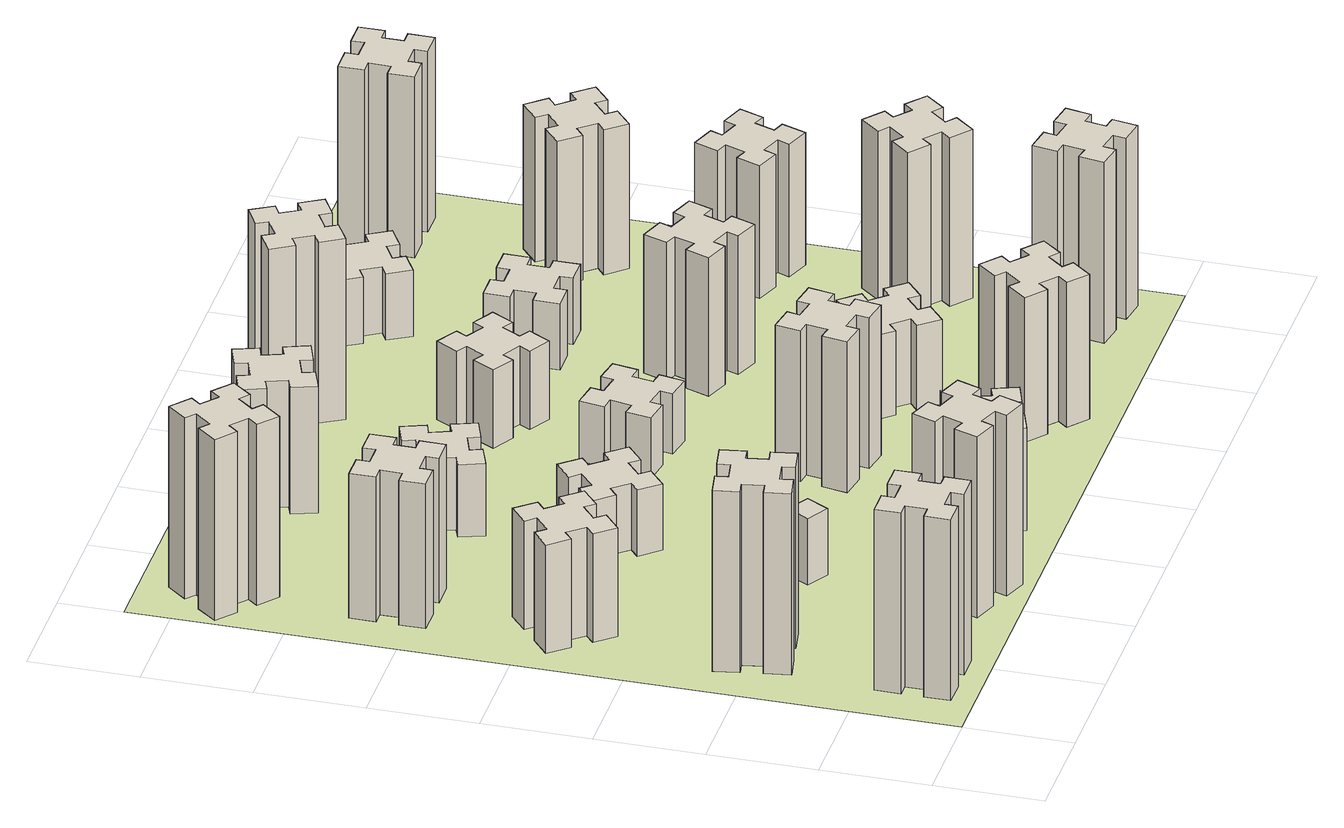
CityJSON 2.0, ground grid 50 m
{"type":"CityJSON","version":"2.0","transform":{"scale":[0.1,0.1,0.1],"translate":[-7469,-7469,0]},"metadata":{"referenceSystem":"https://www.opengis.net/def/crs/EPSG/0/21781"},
"CityObjects":{
"building1":{"type":"Building","attributes":{"class":"1000","function":"1000","usage":"1000","yearOfConstruction":2016,"roofType":"1000","measuredHeight":90,"storeysAboveGround":30,"storeysBelowGround":0},"geometry":[{"type":"Solid","lod":"1","boundaries":[[[[0,1,2,3,4,5,6,7,8,9,10,11,12,13,14,15,16,17,18,19]],[[17,16,20,21]],[[16,15,22,20]],[[15,14,23,22]],[[14,13,24,23]],[[13,12,25,24]],[[12,11,26,25]],[[11,10,27,26]],[[10,9,28,27]],[[9,8,29,28]],[[8,7,30,29]],[[7,6,31,30]],[[6,5,32,31]],[[5,4,33,32]],[[4,3,34,33]],[[3,2,35,34]],[[2,1,36,35]],[[1,0,37,36]],[[0,19,38,37]],[[19,18,39,38]],[[18,17,21,39]],[[24,25,26,27,28,29,30,31,32,33,34,35,36,37,38,39,21,20,22,23]]]]}]},
"building2":{"type":"Building","attributes":{"class":"1000","function":"1000","usage":"1000","yearOfConstruction":2016,"roofType":"1000","measuredHeight":90,"storeysAboveGround":30,"storeysBelowGround":0},"geometry":[{"type":"Solid","lod":"1","boundaries":[[[[40,41,42,43,44,45,46,47,48,49,50,51,52,53,54,55,56,57,58,59]],[[57,56,60,61]],[[56,55,62,60]],[[55,54,63,62]],[[54,53,64,63]],[[53,52,65,64]],[[52,51,66,65]],[[51,50,67,66]],[[50,49,68,67]],[[49,48,69,68]],[[48,47,70,69]],[[47,46,71,70]],[[46,45,72,71]],[[45,44,73,72]],[[44,43,74,73]],[[43,42,75,74]],[[42,41,76,75]],[[41,40,77,76]],[[40,59,78,77]],[[59,58,79,78]],[[58,57,61,79]],[[64,65,66,67,68,69,70,71,72,73,74,75,76,77,78,79,61,60,62,63]]]]}]},
"building3":{"type":"Building","attributes":{"class":"1000","function":"1000","usage":"1000","yearOfConstruction":2016,"roofType":"1000","measuredHeight":54,"storeysAboveGround":30,"storeysBelowGround":0},"geometry":[{"type":"Solid","lod":"1","boundaries":[[[[80,81,82,83,84,85,86,87,88,89,90,91,92,93,94,95,96,97,98,99]],[[97,96,100,101]],[[96,95,102,100]],[[95,94,103,102]],[[94,93,104,103]],[[93,92,105,104]],[[92,91,106,105]],[[91,90,107,106]],[[90,89,108,107]],[[89,88,109,108]],[[88,87,110,109]],[[87,86,111,110]],[[86,85,112,111]],[[85,84,113,112]],[[84,83,114,113]],[[83,82,115,114]],[[82,81,116,115]],[[81,80,117,116]],[[80,99,118,117]],[[99,98,119,118]],[[98,97,101,119]],[[104,105,106,107,108,109,110,111,112,113,114,115,116,117,118,119,101,100,102,103]]]]}]},
"building4":{"type":"Building","attributes":{"class":"1000","function":"1000","usage":"1000","yearOfConstruction":2016,"roofType":"1000","measuredHeight":72,"storeysAboveGround":30,"storeysBelowGround":0},"geometry":[{"type":"Solid","lod":"1","boundaries":[[[[120,121,122,123,124,125,126,127,128,129,130,131,132,133,134,135,136,137,138,139]],[[137,136,140,141]],[[136,135,142,140]],[[135,134,143,142]],[[134,133,144,143]],[[133,132,145,144]],[[132,131,146,145]],[[131,130,147,146]],[[130,129,148,147]],[[129,128,149,148]],[[128,127,150,149]],[[127,126,151,150]],[[126,125,152,151]],[[125,124,153,152]],[[124,123,154,153]],[[123,122,155,154]],[[122,121,156,155]],[[121,120,157,156]],[[120,139,158,157]],[[139,138,159,158]],[[138,137,141,159]],[[144,145,146,147,148,149,150,151,152,153,154,155,156,157,158,159,141,140,142,143]]]]}]},
"building5":{"type":"Building","attributes":{"class":"1000","function":"1000","usage":"1000","yearOfConstruction":2016,"roofType":"1000","measuredHeight":90,"storeysAboveGround":30,"storeysBelowGround":0},"geometry":[{"type":"Solid","lod":"1","boundaries":[[[[160,161,162,163,164,165,166,167,168,169,170,171,172,173,174,175,176,177,178,179]],[[177,176,180,181]],[[176,175,182,180]],[[175,174,183,182]],[[174,173,184,183]],[[173,172,185,184]],[[172,171,186,185]],[[171,170,187,186]],[[170,169,188,187]],[[169,168,189,188]],[[168,167,190,189]],[[167,166,191,190]],[[166,165,192,191]],[[165,164,193,192]],[[164,163,194,193]],[[163,162,195,194]],[[162,161,196,195]],[[161,160,197,196]],[[160,179,198,197]],[[179,178,199,198]],[[178,177,181,199]],[[184,185,186,187,188,189,190,191,192,193,194,195,196,197,198,199,181,180,182,183]]]]}]},
"building6":{"type":"Building","attributes":{"class":"1000","function":"1000","usage":"1000","yearOfConstruction":2016,"roofType":"1000","measuredHeight":90,"storeysAboveGround":30,"storeysBelowGround":0},"geometry":[{"type":"Solid","lod":"1","boundaries":[[[[200,201,202,203,204,205,206,207,208,209,210,211,212,213,214,215,216,217,218,219]],[[217,216,220,221]],[[216,215,222,220]],[[215,214,223,222]],[[214,213,224,223]],[[213,212,225,224]],[[212,211,226,225]],[[211,210,227,226]],[[210,209,228,227]],[[209,208,229,228]],[[208,207,230,229]],[[207,206,231,230]],[[206,205,232,231]],[[205,204,233,232]],[[204,203,234,233]],[[203,202,235,234]],[[202,201,236,235]],[[201,200,237,236]],[[200,219,238,237]],[[219,218,239,238]],[[218,217,221,239]],[[224,225,226,227,228,229,230,231,232,233,234,235,236,237,238,239,221,220,222,223]]]]}]},
"building7":{"type":"Building","attributes":{"class":"1000","function":"1000","usage":"1000","yearOfConstruction":2016,"roofType":"1000","measuredHeight":33,"storeysAboveGround":30,"storeysBelowGround":0},"geometry":[{"type":"Solid","lod":"1","boundaries":[[[[240,241,242,243,244,245,246,247,248,249,250,251,252,253,254,255,256,257,258,259]],[[257,256,260,261]],[[256,255,262,260]],[[255,254,263,262]],[[254,253,264,263]],[[253,252,265,264]],[[252,251,266,265]],[[251,250,267,266]],[[250,249,268,267]],[[249,248,269,268]],[[248,247,270,269]],[[247,246,271,270]],[[246,245,272,271]],[[245,244,273,272]],[[244,243,274,273]],[[243,242,275,274]],[[242,241,276,275]],[[241,240,277,276]],[[240,259,278,277]],[[259,258,279,278]],[[258,257,261,279]],[[264,265,266,267,268,269,270,271,272,273,274,275,276,277,278,279,261,260,262,263]]]]}]},
"building8":{"type":"Building","attributes":{"class":"1000","function":"1000","usage":"1000","yearOfConstruction":2016,"roofType":"1000","measuredHeight":33,"storeysAboveGround":30,"storeysBelowGround":0},"geometry":[{"type":"Solid","lod":"1","boundaries":[[[[280,281,282,283,284,285,286,287,288,289,290,291,292,293,294,295,296,297,298,299]],[[297,296,300,301]],[[296,295,302,300]],[[295,294,303,302]],[[294,293,304,303]],[[293,292,305,304]],[[292,291,306,305]],[[291,290,307,306]],[[290,289,308,307]],[[289,288,309,308]],[[288,287,310,309]],[[287,286,311,310]],[[286,285,312,311]],[[285,284,313,312]],[[284,283,314,313]],[[283,282,315,314]],[[282,281,316,315]],[[281,280,317,316]],[[280,299,318,317]],[[299,298,319,318]],[[298,297,301,319]],[[304,305,306,307,308,309,310,311,312,313,314,315,316,317,318,319,301,300,302,303]]]]}]},
"building9":{"type":"Building","attributes":{"class":"1000","function":"1000","usage":"1000","yearOfConstruction":2016,"roofType":"1000","measuredHeight":51,"storeysAboveGround":30,"storeysBelowGround":0},"geometry":[{"type":"Solid","lod":"1","boundaries":[[[[320,321,322,323,324,325,326,327,328,329,330,331,332,333,334,335,336,337,338,339]],[[337,336,340,341]],[[336,335,342,340]],[[335,334,343,342]],[[334,333,344,343]],[[333,332,345,344]],[[332,331,346,345]],[[331,330,347,346]],[[330,329,348,347]],[[329,328,349,348]],[[328,327,350,349]],[[327,326,351,350]],[[326,325,352,351]],[[325,324,353,352]],[[324,323,354,353]],[[323,322,355,354]],[[322,321,356,355]],[[321,320,357,356]],[[320,339,358,357]],[[339,338,359,358]],[[338,337,341,359]],[[344,345,346,347,348,349,350,351,352,353,354,355,356,357,358,359,341,340,342,343]]]]}]},
"building10":{"type":"Building","attributes":{"class":"1000","function":"1000","usage":"1000","yearOfConstruction":2016,"roofType":"1000","measuredHeight":36,"storeysAboveGround":30,"storeysBelowGround":0},"geometry":[{"type":"Solid","lod":"1","boundaries":[[[[360,361,362,363,364,365,366,367,368,369,370,371,372,373,374,375,376,377,378,379]],[[377,376,380,381]],[[376,375,382,380]],[[375,374,383,382]],[[374,373,384,383]],[[373,372,385,384]],[[372,371,386,385]],[[371,370,387,386]],[[370,369,388,387]],[[369,368,389,388]],[[368,367,390,389]],[[367,366,391,390]],[[366,365,392,391]],[[365,364,393,392]],[[364,363,394,393]],[[363,362,395,394]],[[362,361,396,395]],[[361,360,397,396]],[[360,379,398,397]],[[379,378,399,398]],[[378,377,381,399]],[[384,385,386,387,388,389,390,391,392,393,394,395,396,397,398,399,381,380,382,383]]]]}]},
"building11":{"type":"Building","attributes":{"class":"1000","function":"1000","usage":"1000","yearOfConstruction":2016,"roofType":"1000","measuredHeight":63,"storeysAboveGround":30,"storeysBelowGround":0},"geometry":[{"type":"Solid","lod":"1","boundaries":[[[[400,401,402,403,404,405,406,407,408,409,410,411,412,413,414,415,416,417,418,419]],[[417,416,420,421]],[[416,415,422,420]],[[415,414,423,422]],[[414,413,424,423]],[[413,412,425,424]],[[412,411,426,425]],[[411,410,427,426]],[[410,409,428,427]],[[409,408,429,428]],[[408,407,430,429]],[[407,406,431,430]],[[406,405,432,431]],[[405,404,433,432]],[[404,403,434,433]],[[403,402,435,434]],[[402,401,436,435]],[[401,400,437,436]],[[400,419,438,437]],[[419,418,439,438]],[[418,417,421,439]],[[424,425,426,427,428,429,430,431,432,433,434,435,436,437,438,439,421,420,422,423]]]]}]},
"building12":{"type":"Building","attributes":{"class":"1000","function":"1000","usage":"1000","yearOfConstruction":2016,"roofType":"1000","measuredHeight":75,"storeysAboveGround":30,"storeysBelowGround":0},"geometry":[{"type":"Solid","lod":"1","boundaries":[[[[440,441,442,443,444,445,446,447,448,449,450,451,452,453,454,455,456,457,458,459]],[[457,456,460,461]],[[456,455,462,460]],[[455,454,463,462]],[[454,453,464,463]],[[453,452,465,464]],[[452,451,466,465]],[[451,450,467,466]],[[450,449,468,467]],[[449,448,469,468]],[[448,447,470,469]],[[447,446,471,470]],[[446,445,472,471]],[[445,444,473,472]],[[444,443,474,473]],[[443,442,475,474]],[[442,441,476,475]],[[441,440,477,476]],[[440,459,478,477]],[[459,458,479,478]],[[458,457,461,479]],[[464,465,466,467,468,469,470,471,472,473,474,475,476,477,478,479,461,460,462,463]]]]}]},
"building13":{"type":"Building","attributes":{"class":"1000","function":"1000","usage":"1000","yearOfConstruction":2016,"roofType":"1000","measuredHeight":30,"storeysAboveGround":30,"storeysBelowGround":0},"geometry":[{"type":"Solid","lod":"1","boundaries":[[[[480,481,482,483,484,485,486,487,488,489,490,491,492,493,494,495,496,497,498,499]],[[497,496,500,501]],[[496,495,502,500]],[[495,494,503,502]],[[494,493,504,503]],[[493,492,505,504]],[[492,491,506,505]],[[491,490,507,506]],[[490,489,508,507]],[[489,488,509,508]],[[488,487,510,509]],[[487,486,511,510]],[[486,485,512,511]],[[485,484,513,512]],[[484,483,514,513]],[[483,482,515,514]],[[482,481,516,515]],[[481,480,517,516]],[[480,499,518,517]],[[499,498,519,518]],[[498,497,501,519]],[[504,505,506,507,508,509,510,511,512,513,514,515,516,517,518,519,501,500,502,503]]]]}]},
"building14":{"type":"Building","attributes":{"class":"1000","function":"1000","usage":"1000","yearOfConstruction":2016,"roofType":"1000","measuredHeight":72,"storeysAboveGround":30,"storeysBelowGround":0},"geometry":[{"type":"Solid","lod":"1","boundaries":[[[[520,521,522,523,524,525,526,527,528,529,530,531,532,533,534,535,536,537,538,539]],[[537,536,540,541]],[[536,535,542,540]],[[535,534,543,542]],[[534,533,544,543]],[[533,532,545,544]],[[532,531,546,545]],[[531,530,547,546]],[[530,529,548,547]],[[529,528,549,548]],[[528,527,550,549]],[[527,526,551,550]],[[526,525,552,551]],[[525,524,553,552]],[[524,523,554,553]],[[523,522,555,554]],[[522,521,556,555]],[[521,520,557,556]],[[520,539,558,557]],[[539,538,559,558]],[[538,537,541,559]],[[544,545,546,547,548,549,550,551,552,553,554,555,556,557,558,559,541,540,542,543]]]]}]},
"building15":{"type":"Building","attributes":{"class":"1000","function":"1000","usage":"1000","yearOfConstruction":2016,"roofType":"1000","measuredHeight":39,"storeysAboveGround":30,"storeysBelowGround":0},"geometry":[{"type":"Solid","lod":"1","boundaries":[[[[560,561,562,563,564,565,566,567,568,569,570,571,572,573,574,575,576,577,578,579]],[[577,576,580,581]],[[576,575,582,580]],[[575,574,583,582]],[[574,573,584,583]],[[573,572,585,584]],[[572,571,586,585]],[[571,570,587,586]],[[570,569,588,587]],[[569,568,589,588]],[[568,567,590,589]],[[567,566,591,590]],[[566,565,592,591]],[[565,564,593,592]],[[564,563,594,593]],[[563,562,595,594]],[[562,561,596,595]],[[561,560,597,596]],[[560,579,598,597]],[[579,578,599,598]],[[578,577,581,599]],[[584,585,586,587,588,589,590,591,592,593,594,595,596,597,598,599,581,580,582,583]]]]}]},
"building16":{"type":"Building","attributes":{"class":"1000","function":"1000","usage":"1000","yearOfConstruction":2016,"roofType":"1000","measuredHeight":90,"storeysAboveGround":30,"storeysBelowGround":0},"geometry":[{"type":"Solid","lod":"1","boundaries":[[[[600,601,602,603,604,605,606,607,608,609,610,611,612,613,614,615,616,617,618,619]],[[617,616,620,621]],[[616,615,622,620]],[[615,614,623,622]],[[614,613,624,623]],[[613,612,625,624]],[[612,611,626,625]],[[611,610,627,626]],[[610,609,628,627]],[[609,608,629,628]],[[608,607,630,629]],[[607,606,631,630]],[[606,605,632,631]],[[605,604,633,632]],[[604,603,634,633]],[[603,602,635,634]],[[602,601,636,635]],[[601,600,637,636]],[[600,619,638,637]],[[619,618,639,638]],[[618,617,621,639]],[[624,625,626,627,628,629,630,631,632,633,634,635,636,637,638,639,621,620,622,623]]]]}]},
"building17":{"type":"Building","attributes":{"class":"1000","function":"1000","usage":"1000","yearOfConstruction":2016,"roofType":"1000","measuredHeight":42,"storeysAboveGround":30,"storeysBelowGround":0},"geometry":[{"type":"Solid","lod":"1","boundaries":[[[[640,641,642,643,644,645,646,647,648,649,650,651,652,653,654,655,656,657,658,659]],[[657,656,660,661]],[[656,655,662,660]],[[655,654,663,662]],[[654,653,664,663]],[[653,652,665,664]],[[652,651,666,665]],[[651,650,667,666]],[[650,649,668,667]],[[649,648,669,668]],[[648,647,670,669]],[[647,646,671,670]],[[646,645,672,671]],[[645,644,673,672]],[[644,643,674,673]],[[643,642,675,674]],[[642,641,676,675]],[[641,640,677,676]],[[640,659,678,677]],[[659,658,679,678]],[[658,657,661,679]],[[664,665,666,667,668,669,670,671,672,673,674,675,676,677,678,679,661,660,662,663]]]]}]},
"building18":{"type":"Building","attributes":{"class":"1000","function":"1000","usage":"1000","yearOfConstruction":2016,"roofType":"1000","measuredHeight":69,"storeysAboveGround":30,"storeysBelowGround":0},"geometry":[{"type":"Solid","lod":"1","boundaries":[[[[680,681,682,683,684,685,686,687,688,689,690,691,692,693,694,695,696,697,698,699]],[[697,696,700,701]],[[696,695,702,700]],[[695,694,703,702]],[[694,693,704,703]],[[693,692,705,704]],[[692,691,706,705]],[[691,690,707,706]],[[690,689,708,707]],[[689,688,709,708]],[[688,687,710,709]],[[687,686,711,710]],[[686,685,712,711]],[[685,684,713,712]],[[684,683,714,713]],[[683,682,715,714]],[[682,681,716,715]],[[681,680,717,716]],[[680,699,718,717]],[[699,698,719,718]],[[698,697,701,719]],[[704,705,706,707,708,709,710,711,712,713,714,715,716,717,718,719,701,700,702,703]]]]}]},
"building19":{"type":"Building","attributes":{"class":"1000","function":"1000","usage":"1000","yearOfConstruction":2016,"roofType":"1000","measuredHeight":33,"storeysAboveGround":30,"storeysBelowGround":0},"geometry":[{"type":"Solid","lod":"1","boundaries":[[[[720,721,722,723,724,725,726,727,728,729,730,731,732,733,734,735,736,737,738,739]],[[737,736,740,741]],[[736,735,742,740]],[[735,734,743,742]],[[734,733,744,743]],[[733,732,745,744]],[[732,731,746,745]],[[731,730,747,746]],[[730,729,748,747]],[[729,728,749,748]],[[728,727,750,749]],[[727,726,751,750]],[[726,725,752,751]],[[725,724,753,752]],[[724,723,754,753]],[[723,722,755,754]],[[722,721,756,755]],[[721,720,757,756]],[[720,739,758,757]],[[739,738,759,758]],[[738,737,741,759]],[[744,745,746,747,748,749,750,751,752,753,754,755,756,757,758,759,741,740,742,743]]]]}]},
"building20":{"type":"Building","attributes":{"class":"1000","function":"1000","usage":"1000","yearOfConstruction":2016,"roofType":"1000","measuredHeight":90,"storeysAboveGround":30,"storeysBelowGround":0},"geometry":[{"type":"Solid","lod":"1","boundaries":[[[[760,761,762,763,764,765,766,767,768,769,770,771,772,773,774,775,776,777,778,779]],[[777,776,780,781]],[[776,775,782,780]],[[775,774,783,782]],[[774,773,784,783]],[[773,772,785,784]],[[772,771,786,785]],[[771,770,787,786]],[[770,769,788,787]],[[769,768,789,788]],[[768,767,790,789]],[[767,766,791,790]],[[766,765,792,791]],[[765,764,793,792]],[[764,763,794,793]],[[763,762,795,794]],[[762,761,796,795]],[[761,760,797,796]],[[760,779,798,797]],[[779,778,799,798]],[[778,777,781,799]],[[784,785,786,787,788,789,790,791,792,793,794,795,796,797,798,799,781,780,782,783]]]]}]},
"building21":{"type":"Building","attributes":{"class":"1000","function":"1000","usage":"1000","yearOfConstruction":2016,"roofType":"1000","measuredHeight":33,"storeysAboveGround":30,"storeysBelowGround":0},"geometry":[{"type":"Solid","lod":"1","boundaries":[[[[800,801,802,803,804,805,806,807,808,809,810,811,812,813,814,815,816,817,818,819]],[[817,816,820,821]],[[816,815,822,820]],[[815,814,823,822]],[[814,813,824,823]],[[813,812,825,824]],[[812,811,826,825]],[[811,810,827,826]],[[810,809,828,827]],[[809,808,829,828]],[[808,807,830,829]],[[807,806,831,830]],[[806,805,832,831]],[[805,804,833,832]],[[804,803,834,833]],[[803,802,835,834]],[[802,801,836,835]],[[801,800,837,836]],[[800,819,838,837]],[[819,818,839,838]],[[818,817,821,839]],[[824,825,826,827,828,829,830,831,832,833,834,835,836,837,838,839,821,820,822,823]]]]}]},
"building22":{"type":"Building","attributes":{"class":"1000","function":"1000","usage":"1000","yearOfConstruction":2016,"roofType":"1000","measuredHeight":84,"storeysAboveGround":30,"storeysBelowGround":0},"geometry":[{"type":"Solid","lod":"1","boundaries":[[[[840,841,842,843,844,845,846,847,848,849,850,851,852,853,854,855,856,857,858,859]],[[857,856,860,861]],[[856,855,862,860]],[[855,854,863,862]],[[854,853,864,863]],[[853,852,865,864]],[[852,851,866,865]],[[851,850,867,866]],[[850,849,868,867]],[[849,848,869,868]],[[848,847,870,869]],[[847,846,871,870]],[[846,845,872,871]],[[845,844,873,872]],[[844,843,874,873]],[[843,842,875,874]],[[842,841,876,875]],[[841,840,877,876]],[[840,859,878,877]],[[859,858,879,878]],[[858,857,861,879]],[[864,865,866,867,868,869,870,871,872,873,874,875,876,877,878,879,861,860,862,863]]]]}]},
"building23":{"type":"Building","attributes":{"class":"1000","function":"1000","usage":"1000","yearOfConstruction":2016,"roofType":"1000","measuredHeight":66,"storeysAboveGround":30,"storeysBelowGround":0},"geometry":[{"type":"Solid","lod":"1","boundaries":[[[[880,881,882,883,884,885,886,887,888,889,890,891,892,893,894,895,896,897,898,899]],[[897,896,900,901]],[[896,895,902,900]],[[895,894,903,902]],[[894,893,904,903]],[[893,892,905,904]],[[892,891,906,905]],[[891,890,907,906]],[[890,889,908,907]],[[889,888,909,908]],[[888,887,910,909]],[[887,886,911,910]],[[886,885,912,911]],[[885,884,913,912]],[[884,883,914,913]],[[883,882,915,914]],[[882,881,916,915]],[[881,880,917,916]],[[880,899,918,917]],[[899,898,919,918]],[[898,897,901,919]],[[904,905,906,907,908,909,910,911,912,913,914,915,916,917,918,919,901,900,902,903]]]]}]},
"building24":{"type":"Building","attributes":{"class":"1000","function":"1000","usage":"1000","yearOfConstruction":2016,"roofType":"1000","measuredHeight":72,"storeysAboveGround":30,"storeysBelowGround":0},"geometry":[{"type":"Solid","lod":"1","boundaries":[[[[920,921,922,923,924,925,926,927,928,929,930,931,932,933,934,935,936,937,938,939]],[[937,936,940,941]],[[936,935,942,940]],[[935,934,943,942]],[[934,933,944,943]],[[933,932,945,944]],[[932,931,946,945]],[[931,930,947,946]],[[930,929,948,947]],[[929,928,949,948]],[[928,927,950,949]],[[927,926,951,950]],[[926,925,952,951]],[[925,924,953,952]],[[924,923,954,953]],[[923,922,955,954]],[[922,921,956,955]],[[921,920,957,956]],[[920,939,958,957]],[[939,938,959,958]],[[938,937,941,959]],[[944,945,946,947,948,949,950,951,952,953,954,955,956,957,958,959,941,940,942,943]]]]}]},
"building25":{"type":"Building","attributes":{"class":"1000","function":"1000","usage":"1000","yearOfConstruction":2016,"roofType":"1000","measuredHeight":90,"storeysAboveGround":30,"storeysBelowGround":0},"geometry":[{"type":"Solid","lod":"1","boundaries":[[[[960,961,962,963,964,965,966,967,968,969,970,971,972,973,974,975,976,977,978,979]],[[977,976,980,981]],[[976,975,982,980]],[[975,974,983,982]],[[974,973,984,983]],[[973,972,985,984]],[[972,971,986,985]],[[971,970,987,986]],[[970,969,988,987]],[[969,968,989,988]],[[968,967,990,989]],[[967,966,991,990]],[[966,965,992,991]],[[965,964,993,992]],[[964,963,994,993]],[[963,962,995,994]],[[962,961,996,995]],[[961,960,997,996]],[[960,979,998,997]],[[979,978,999,998]],[[978,977,981,999]],[[984,985,986,987,988,989,990,991,992,993,994,995,996,997,998,999,981,980,982,983]]]]}]},
"landuse1":{"type":"LandUse","attributes":{"name":"plot1","function":"1010"},"geometry":[{"type":"MultiSurface","lod":"1","boundaries":[[[1000,1001,1002,1003]]]}]}
},
"vertices":[
[265,325,0],[265,225,0],[205,225,0],[205,105,0],[325,105,0],[325,165,0],[425,165,0],[425,105,0],[545,105,0],[545,225,0],[485,225,0],[485,325,0],[545,325,0],[545,445,0],[425,445,0],[425,385,0],[325,385,0],[325,445,0],[205,445,0],[205,325,0],[325,385,900],[325,445,900],[425,385,900],[425,445,900],[545,445,900],[545,325,900],[485,325,900],[485,225,900],[545,225,900],[545,105,900],[425,105,900],[425,165,900],[325,165,900],[325,105,900],[205,105,900],[205,225,900],[265,225,900],[265,325,900],[205,325,900],[205,445,900],
[258,1045,0],[276,947,0],[217,937,0],[237,818,0],[356,839,0],[345,898,0],[444,916,0],[454,857,0],[572,877,0],[551,996,0],[492,985,0],[475,1084,0],[534,1094,0],[513,1212,0],[395,1191,0],[405,1132,0],[307,1115,0],[297,1174,0],[178,1153,0],[199,1035,0],[307,1115,900],[297,1174,900],[405,1132,900],[395,1191,900],[513,1212,900],[534,1094,900],[475,1084,900],[492,985,900],[551,996,900],[572,877,900],[454,857,900],[444,916,900],[345,898,900],[356,839,900],[237,818,900],[217,937,900],[276,947,900],[258,1045,900],[199,1035,900],[178,1153,900],
[408,1739,0],[484,1803,0],[523,1757,0],[615,1834,0],[538,1926,0],[492,1888,0],[427,1964,0],[473,2003,0],[396,2095,0],[304,2018,0],[343,1972,0],[266,1907,0],[228,1953,0],[136,1876,0],[213,1784,0],[259,1823,0],[323,1746,0],[277,1708,0],[354,1616,0],[446,1693,0],[323,1746,540],[277,1708,540],[259,1823,540],[213,1784,540],[136,1876,540],[228,1953,540],[266,1907,540],[343,1972,540],[304,2018,540],[396,2095,540],[473,2003,540],[427,1964,540],[492,1888,540],[538,1926,540],[615,1834,540],[523,1757,540],[484,1803,540],[408,1739,540],[446,1693,540],[354,1616,540],
[485,2545,0],[485,2645,0],[545,2645,0],[545,2765,0],[425,2765,0],[425,2705,0],[325,2705,0],[325,2765,0],[205,2765,0],[205,2645,0],[265,2645,0],[265,2545,0],[205,2545,0],[205,2425,0],[325,2425,0],[325,2485,0],[425,2485,0],[425,2425,0],[545,2425,0],[545,2545,0],[425,2485,720],[425,2425,720],[325,2485,720],[325,2425,720],[205,2425,720],[205,2545,720],[265,2545,720],[265,2645,720],[205,2645,720],[205,2765,720],[325,2765,720],[325,2705,720],[425,2705,720],[425,2765,720],[545,2765,720],[545,2645,720],[485,2645,720],[485,2545,720],[545,2545,720],[545,2425,720],
[1029,360,0],[995,266,0],[939,287,0],[897,174,0],[1010,133,0],[1031,189,0],[1125,155,0],[1104,99,0],[1217,57,0],[1258,170,0],[1202,191,0],[1236,285,0],[1292,264,0],[1333,377,0],[1220,418,0],[1200,362,0],[1106,396,0],[1127,452,0],[1014,493,0],[973,380,0],[1106,396,900],[1127,452,900],[1200,362,900],[1220,418,900],[1333,377,900],[1292,264,900],[1236,285,900],[1202,191,900],[1258,170,900],[1217,57,900],[1104,99,900],[1125,155,900],[1031,189,900],[1010,133,900],[897,174,900],[939,287,900],[995,266,900],[1029,360,900],[973,380,900],[1014,493,900],
[384,3387,0],[308,3452,0],[346,3498,0],[254,3575,0],[177,3483,0],[223,3444,0],[159,3368,0],[113,3406,0],[36,3314,0],[128,3237,0],[166,3283,0],[243,3219,0],[204,3173,0],[296,3096,0],[373,3188,0],[327,3226,0],[392,3303,0],[438,3264,0],[515,3356,0],[423,3433,0],[392,3303,900],[438,3264,900],[327,3226,900],[373,3188,900],[296,3096,900],[204,3173,900],[243,3219,900],[166,3283,900],[128,3237,900],[36,3314,900],[113,3406,900],[159,3368,900],[223,3444,900],[177,3483,900],[254,3575,900],[346,3498,900],[308,3452,900],[384,3387,900],[423,3433,900],[515,3356,900],
[1086,1017,0],[1136,1104,0],[1188,1074,0],[1248,1178,0],[1144,1238,0],[1114,1186,0],[1027,1236,0],[1057,1288,0],[953,1348,0],[893,1244,0],[945,1214,0],[895,1127,0],[843,1157,0],[783,1053,0],[887,993,0],[917,1045,0],[1004,995,0],[974,943,0],[1078,883,0],[1138,987,0],[1004,995,330],[974,943,330],[917,1045,330],[887,993,330],[783,1053,330],[843,1157,330],[895,1127,330],[945,1214,330],[893,1244,330],[953,1348,330],[1057,1288,330],[1027,1236,330],[1114,1186,330],[1144,1238,330],[1248,1178,330],[1188,1074,330],[1136,1104,330],[1086,1017,330],[1138,987,330],[1078,883,330],
[1083,1972,0],[1006,1907,0],[968,1953,0],[876,1876,0],[953,1784,0],[999,1823,0],[1063,1746,0],[1017,1708,0],[1094,1616,0],[1186,1693,0],[1148,1739,0],[1224,1803,0],[1263,1757,0],[1355,1834,0],[1278,1926,0],[1232,1888,0],[1167,1964,0],[1213,2003,0],[1136,2095,0],[1044,2018,0],[1167,1964,330],[1213,2003,330],[1232,1888,330],[1278,1926,330],[1355,1834,330],[1263,1757,330],[1224,1803,330],[1148,1739,330],[1186,1693,330],[1094,1616,330],[1017,1708,330],[1063,1746,330],[999,1823,330],[953,1784,330],[876,1876,330],[968,1953,330],[1006,1907,330],[1083,1972,330],[1044,2018,330],[1136,2095,330],
[1765,496,0],[1671,462,0],[1650,518,0],[1537,477,0],[1579,364,0],[1635,385,0],[1669,291,0],[1613,270,0],[1654,157,0],[1767,199,0],[1746,255,0],[1840,289,0],[1860,233,0],[1973,274,0],[1932,387,0],[1876,366,0],[1842,460,0],[1898,480,0],[1857,593,0],[1744,552,0],[1842,460,510],[1898,480,510],[1876,366,510],[1932,387,510],[1973,274,510],[1860,233,510],[1840,289,510],[1746,255,510],[1767,199,510],[1654,157,510],[1613,270,510],[1669,291,510],[1635,385,510],[1579,364,510],[1537,477,510],[1650,518,510],[1671,462,510],[1765,496,510],[1744,552,510],[1857,593,510],
[1106,2475,0],[1200,2509,0],[1220,2453,0],[1333,2494,0],[1292,2607,0],[1236,2586,0],[1202,2680,0],[1258,2700,0],[1217,2813,0],[1104,2772,0],[1125,2716,0],[1031,2682,0],[1010,2738,0],[897,2697,0],[939,2584,0],[995,2605,0],[1029,2511,0],[973,2490,0],[1014,2377,0],[1127,2419,0],[1029,2511,360],[973,2490,360],[995,2605,360],[939,2584,360],[897,2697,360],[1010,2738,360],[1031,2682,360],[1125,2716,360],[1104,2772,360],[1217,2813,360],[1258,2700,360],[1202,2680,360],[1236,2586,360],[1292,2607,360],[1333,2494,360],[1220,2453,360],[1200,2509,360],[1106,2475,360],[1127,2419,360],[1014,2377,360],
[1125,3456,0],[1031,3422,0],[1010,3478,0],[897,3437,0],[939,3324,0],[995,3345,0],[1029,3251,0],[973,3230,0],[1014,3117,0],[1127,3159,0],[1106,3215,0],[1200,3249,0],[1220,3193,0],[1333,3234,0],[1292,3347,0],[1236,3326,0],[1202,3420,0],[1258,3440,0],[1217,3553,0],[1104,3512,0],[1202,3420,630],[1258,3440,630],[1236,3326,630],[1292,3347,630],[1333,3234,630],[1220,3193,630],[1200,3249,630],[1106,3215,630],[1127,3159,630],[1014,3117,630],[973,3230,630],[1029,3251,630],[995,3345,630],[939,3324,630],[897,3437,630],[1010,3478,630],[1031,3422,630],[1125,3456,630],[1104,3512,630],[1217,3553,630],
[2055,1047,0],[2072,1145,0],[2131,1135,0],[2152,1253,0],[2034,1274,0],[2024,1215,0],[1925,1232,0],[1936,1291,0],[1817,1312,0],[1797,1194,0],[1856,1184,0],[1838,1085,0],[1779,1096,0],[1758,977,0],[1877,957,0],[1887,1016,0],[1985,998,0],[1975,939,0],[2093,918,0],[2114,1037,0],[1985,998,750],[1975,939,750],[1887,1016,750],[1877,957,750],[1758,977,750],[1779,1096,750],[1838,1085,750],[1856,1184,750],[1797,1194,750],[1817,1312,750],[1936,1291,750],[1925,1232,750],[2024,1215,750],[2034,1274,750],[2152,1253,750],[2131,1135,750],[2072,1145,750],[2055,1047,750],[2114,1037,750],[2093,918,750],
[1924,2055,0],[1825,2072,0],[1836,2131,0],[1717,2152,0],[1697,2034,0],[1756,2024,0],[1738,1925,0],[1679,1936,0],[1658,1817,0],[1777,1797,0],[1787,1856,0],[1885,1838,0],[1875,1779,0],[1993,1758,0],[2014,1877,0],[1955,1887,0],[1972,1985,0],[2031,1975,0],[2052,2093,0],[1934,2114,0],[1972,1985,300],[2031,1975,300],[1955,1887,300],[2014,1877,300],[1993,1758,300],[1875,1779,300],[1885,1838,300],[1787,1856,300],[1777,1797,300],[1658,1817,300],[1679,1936,300],[1738,1925,300],[1756,2024,300],[1697,2034,300],[1717,2152,300],[1836,2131,300],[1825,2072,300],[1924,2055,300],[1934,2114,300],[2052,2093,300],
[2486,323,0],[2563,259,0],[2524,213,0],[2616,136,0],[2693,228,0],[2647,266,0],[2712,343,0],[2758,304,0],[2835,396,0],[2743,473,0],[2704,427,0],[2628,492,0],[2666,538,0],[2574,615,0],[2497,523,0],[2543,484,0],[2479,408,0],[2433,446,0],[2356,354,0],[2448,277,0],[2479,408,720],[2433,446,720],[2543,484,720],[2497,523,720],[2574,615,720],[2666,538,720],[2628,492,720],[2704,427,720],[2743,473,720],[2835,396,720],[2758,304,720],[2712,343,720],[2647,266,720],[2693,228,720],[2616,136,720],[2524,213,720],[2563,259,720],[2486,323,720],[2448,277,720],[2356,354,720],
[2026,2497,0],[2076,2584,0],[2128,2554,0],[2188,2658,0],[2084,2718,0],[2054,2666,0],[1967,2716,0],[1997,2768,0],[1893,2828,0],[1833,2724,0],[1885,2694,0],[1835,2607,0],[1783,2637,0],[1723,2533,0],[1827,2473,0],[1857,2525,0],[1944,2475,0],[1914,2423,0],[2018,2363,0],[2078,2467,0],[1944,2475,390],[1914,2423,390],[1857,2525,390],[1827,2473,390],[1723,2533,390],[1783,2637,390],[1835,2607,390],[1885,2694,390],[1833,2724,390],[1893,2828,390],[1997,2768,390],[1967,2716,390],[2054,2666,390],[2084,2718,390],[2188,2658,390],[2128,2554,390],[2076,2584,390],[2026,2497,390],[2078,2467,390],[2018,2363,390],
[1844,3556,0],[1757,3506,0],[1727,3558,0],[1623,3498,0],[1683,3394,0],[1735,3424,0],[1785,3337,0],[1733,3307,0],[1793,3203,0],[1897,3263,0],[1867,3315,0],[1954,3365,0],[1984,3313,0],[2088,3373,0],[2028,3477,0],[1976,3447,0],[1926,3534,0],[1978,3564,0],[1918,3668,0],[1814,3608,0],[1926,3534,900],[1978,3564,900],[1976,3447,900],[2028,3477,900],[2088,3373,900],[1984,3313,900],[1954,3365,900],[1867,3315,900],[1897,3263,900],[1793,3203,900],[1733,3307,900],[1785,3337,900],[1735,3424,900],[1683,3394,900],[1623,3498,900],[1727,3558,900],[1757,3506,900],[1844,3556,900],[1814,3608,900],[1918,3668,900],
[2563,1132,0],[2486,1067,0],[2448,1113,0],[2356,1036,0],[2433,944,0],[2479,983,0],[2543,906,0],[2497,868,0],[2574,776,0],[2666,853,0],[2628,899,0],[2704,963,0],[2743,917,0],[2835,994,0],[2758,1086,0],[2712,1048,0],[2647,1124,0],[2693,1163,0],[2616,1255,0],[2524,1178,0],[2647,1124,420],[2693,1163,420],[2712,1048,420],[2758,1086,420],[2835,994,420],[2743,917,420],[2704,963,420],[2628,899,420],[2666,853,420],[2574,776,420],[2497,868,420],[2543,906,420],[2479,983,420],[2433,944,420],[2356,1036,420],[2448,1113,420],[2486,1067,420],[2563,1132,420],[2524,1178,420],[2616,1255,420],
[2682,1771,0],[2716,1865,0],[2772,1844,0],[2813,1957,0],[2700,1998,0],[2680,1942,0],[2586,1976,0],[2607,2032,0],[2494,2073,0],[2453,1960,0],[2509,1940,0],[2475,1846,0],[2419,1867,0],[2377,1754,0],[2490,1713,0],[2511,1769,0],[2605,1735,0],[2584,1679,0],[2697,1637,0],[2738,1750,0],[2605,1735,690],[2584,1679,690],[2511,1769,690],[2490,1713,690],[2377,1754,690],[2419,1867,690],[2475,1846,690],[2509,1940,690],[2453,1960,690],[2494,2073,690],[2607,2032,690],[2586,1976,690],[2680,1942,690],[2700,1998,690],[2813,1957,690],[2772,1844,690],[2716,1865,690],[2682,1771,690],[2738,1750,690],[2697,1637,690],
[2705,2545,0],[2705,2645,0],[2765,2645,0],[2765,2765,0],[2645,2765,0],[2645,2705,0],[2545,2705,0],[2545,2765,0],[2425,2765,0],[2425,2645,0],[2485,2645,0],[2485,2545,0],[2425,2545,0],[2425,2425,0],[2545,2425,0],[2545,2485,0],[2645,2485,0],[2645,2425,0],[2765,2425,0],[2765,2545,0],[2645,2485,330],[2645,2425,330],[2545,2485,330],[2545,2425,330],[2425,2425,330],[2425,2545,330],[2485,2545,330],[2485,2645,330],[2425,2645,330],[2425,2765,330],[2545,2765,330],[2545,2705,330],[2645,2705,330],[2645,2765,330],[2765,2765,330],[2765,2645,330],[2705,2645,330],[2705,2545,330],[2765,2545,330],[2765,2425,330],
[3504,475,0],[3405,492,0],[3416,551,0],[3297,572,0],[3277,454,0],[3336,444,0],[3318,345,0],[3259,356,0],[3238,237,0],[3357,217,0],[3367,276,0],[3465,258,0],[3455,199,0],[3573,178,0],[3594,297,0],[3535,307,0],[3552,405,0],[3611,395,0],[3632,513,0],[3514,534,0],[3552,405,900],[3611,395,900],[3535,307,900],[3594,297,900],[3573,178,900],[3455,199,900],[3465,258,900],[3367,276,900],[3357,217,900],[3238,237,900],[3259,356,900],[3318,345,900],[3336,444,900],[3277,454,900],[3297,572,900],[3416,551,900],[3405,492,900],[3504,475,900],[3514,534,900],[3632,513,900],
[2716,3347,0],[2666,3434,0],[2718,3464,0],[2658,3568,0],[2554,3508,0],[2584,3456,0],[2497,3406,0],[2467,3458,0],[2363,3398,0],[2423,3294,0],[2475,3324,0],[2525,3237,0],[2473,3207,0],[2533,3103,0],[2637,3163,0],[2607,3215,0],[2694,3265,0],[2724,3213,0],[2828,3273,0],[2768,3377,0],[2694,3265,330],[2724,3213,330],[2607,3215,330],[2637,3163,330],[2533,3103,330],[2473,3207,330],[2525,3237,330],[2475,3324,330],[2423,3294,330],[2363,3398,330],[2467,3458,330],[2497,3406,330],[2584,3456,330],[2554,3508,330],[2658,3568,330],[2718,3464,330],[2666,3434,330],[2716,3347,330],[2768,3377,330],[2828,3273,330],
[3487,1006,0],[3552,1083,0],[3598,1044,0],[3675,1136,0],[3583,1213,0],[3544,1167,0],[3468,1232,0],[3506,1278,0],[3414,1355,0],[3337,1263,0],[3383,1224,0],[3319,1148,0],[3273,1186,0],[3196,1094,0],[3288,1017,0],[3326,1063,0],[3403,999,0],[3364,953,0],[3456,876,0],[3533,968,0],[3403,999,840],[3364,953,840],[3326,1063,840],[3288,1017,840],[3196,1094,840],[3273,1186,840],[3319,1148,840],[3383,1224,840],[3337,1263,840],[3414,1355,840],[3506,1278,840],[3468,1232,840],[3544,1167,840],[3583,1213,840],[3675,1136,840],[3598,1044,840],[3552,1083,840],[3487,1006,840],[3533,968,840],[3456,876,840],
[3520,1942,0],[3426,1976,0],[3447,2032,0],[3334,2073,0],[3293,1960,0],[3349,1940,0],[3315,1846,0],[3259,1867,0],[3217,1754,0],[3330,1713,0],[3351,1769,0],[3445,1735,0],[3424,1679,0],[3537,1637,0],[3578,1750,0],[3522,1771,0],[3556,1865,0],[3612,1844,0],[3653,1957,0],[3540,1998,0],[3556,1865,660],[3612,1844,660],[3522,1771,660],[3578,1750,660],[3537,1637,660],[3424,1679,660],[3445,1735,660],[3351,1769,660],[3330,1713,660],[3217,1754,660],[3259,1867,660],[3315,1846,660],[3349,1940,660],[3293,1960,660],[3334,2073,660],[3447,2032,660],[3426,1976,660],[3520,1942,660],[3540,1998,660],[3653,1957,660],
[3219,2563,0],[3283,2486,0],[3237,2448,0],[3314,2356,0],[3406,2433,0],[3368,2479,0],[3444,2543,0],[3483,2497,0],[3575,2574,0],[3498,2666,0],[3452,2628,0],[3387,2704,0],[3433,2743,0],[3356,2835,0],[3264,2758,0],[3303,2712,0],[3226,2647,0],[3188,2693,0],[3096,2616,0],[3173,2524,0],[3226,2647,720],[3188,2693,720],[3303,2712,720],[3264,2758,720],[3356,2835,720],[3433,2743,720],[3387,2704,720],[3452,2628,720],[3498,2666,720],[3575,2574,720],[3483,2497,720],[3444,2543,720],[3368,2479,720],[3406,2433,720],[3314,2356,720],[3237,2448,720],[3283,2486,720],[3219,2563,720],[3173,2524,720],[3096,2616,720],
[3285,3325,0],[3385,3325,0],[3385,3265,0],[3505,3265,0],[3505,3385,0],[3445,3385,0],[3445,3485,0],[3505,3485,0],[3505,3605,0],[3385,3605,0],[3385,3545,0],[3285,3545,0],[3285,3605,0],[3165,3605,0],[3165,3485,0],[3225,3485,0],[3225,3385,0],[3165,3385,0],[3165,3265,0],[3285,3265,0],[3225,3385,900],[3165,3385,900],[3225,3485,900],[3165,3485,900],[3165,3605,900],[3285,3605,900],[3285,3545,900],[3385,3545,900],[3385,3605,900],[3505,3605,900],[3505,3485,900],[3445,3485,900],[3445,3385,900],[3505,3385,900],[3505,3265,900],[3385,3265,900],[3385,3325,900],[3285,3325,900],[3285,3265,900],[3165,3265,900],
[5,3705,0],[3705,3705,0],[3705,5,0],[5,5,0]
]}
